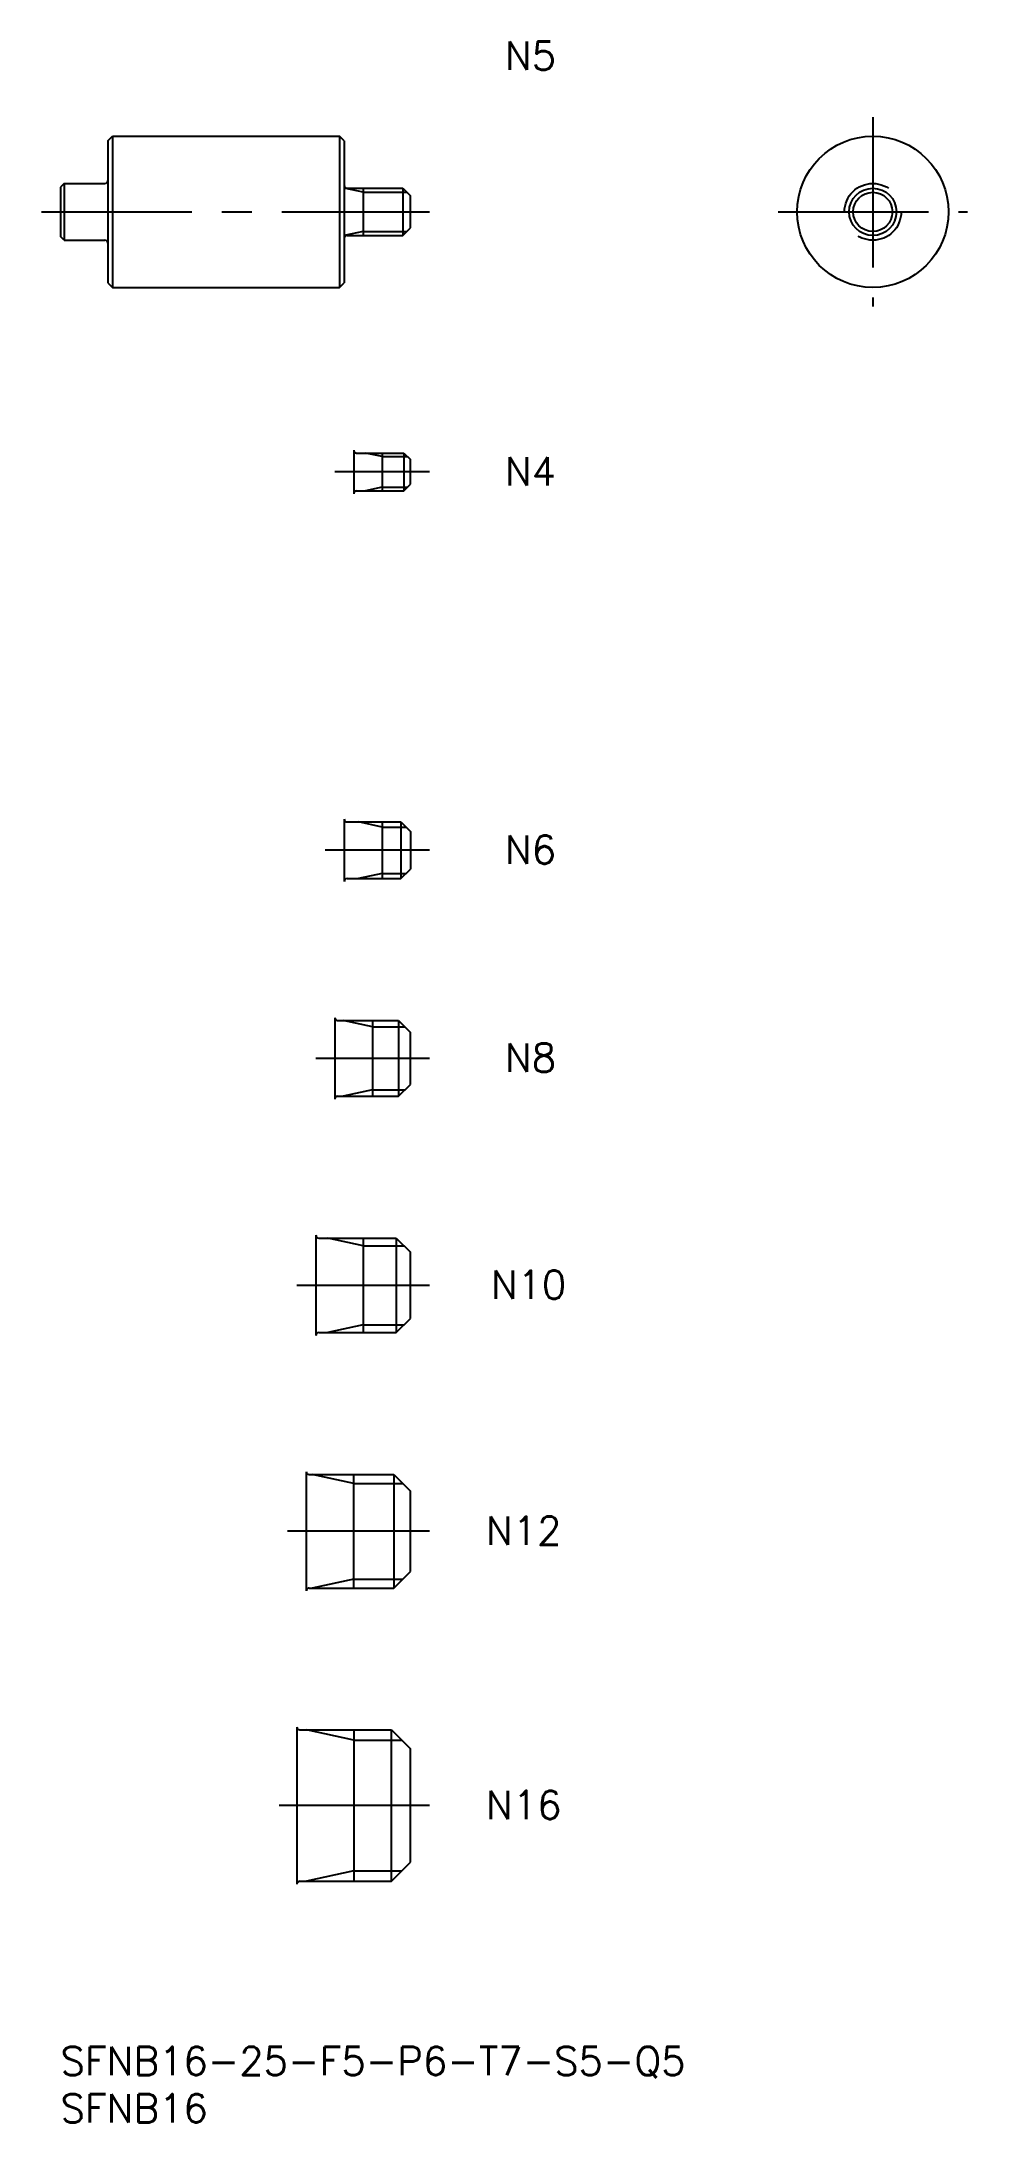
# Model space of a CAD drawing. Extents: x -2 to 96, y -8 to 212.
import ezdxf

# ---------------------------------------------------------------- set-up
doc = ezdxf.new("R2010")
doc.units = 0
doc.header["$LTSCALE"] = 0.5
doc.linetypes.add('CENTER', pattern=[50.8, 31.75, -6.35, 6.35, -6.35])
doc.linetypes.add('DASHED', pattern=[19.05, 12.7, -6.35])
for name, color, linetype in [('MSM_CENTER', 1, 'CENTER'), ('MSM_CONTINUOUS', 7, 'CONTINUOUS'), ('MSM_DASHED', 4, 'DASHED'), ('MSM_NARROW', 5, 'CONTINUOUS'), ('MSM_PART_NUMBER', 7, 'CONTINUOUS')]:
    doc.layers.add(name, color=color, linetype=linetype)
doc.styles.get("Standard").update_dxf_attribs({"font": 'txt.shx', "height": 1, "bigfont": 'bigfont.shx'})

# ---------------------------------------------------------------- blocks, each defined once
blk = doc.blocks.new('*U18')
at = {"layer": 'MSM_PART_NUMBER'}
blk.add_text('SFNB16-25-F5-P6-T7-S5-Q5', height=3, dxfattribs=at).set_placement((0, -3))
blk = doc.blocks.new('*U19')
at = {"layer": 'MSM_PART_NUMBER'}
blk.add_text('SFNB16', height=3, dxfattribs=at).set_placement((0, -8))
blk = doc.blocks.new('*U20')
at = {"layer": 'MSM_PART_NUMBER'}
blk.add_text('N16', height=3, dxfattribs=at).set_placement((45, 24.06))
blk = doc.blocks.new('*U21')
at = {"layer": 'MSM_PART_NUMBER'}
blk.add_text('N12', height=3, dxfattribs=at).set_placement((45, 53.06))
blk = doc.blocks.new('*U22')
at = {"layer": 'MSM_PART_NUMBER'}
blk.add_text('N10', height=3, dxfattribs=at).set_placement((45.5, 79.06))
blk = doc.blocks.new('*U23')
at = {"layer": 'MSM_PART_NUMBER'}
blk.add_text('N8', height=3, dxfattribs=at).set_placement((47, 103.06))
blk = doc.blocks.new('*U24')
at = {"layer": 'MSM_PART_NUMBER'}
blk.add_text('N6', height=3, dxfattribs=at).set_placement((47, 125.06))
blk = doc.blocks.new('*U25')
at = {"layer": 'MSM_PART_NUMBER'}
blk.add_text('N5', height=3, dxfattribs=at).set_placement((47, 209))
blk = doc.blocks.new('*U26')
at = {"layer": 'MSM_PART_NUMBER'}
blk.add_text('N4', height=3, dxfattribs=at).set_placement((47, 165.06))

msp = doc.modelspace()

# ---------------------------------------------------------------- linework, layer by layer
at = {"layer": 'MSM_CENTER'}
for p, q in [((85.89, 204), (85.89, 184)), ((-2, 194), (39, 194)), ((75.89, 194), (95.89, 194)), ((39, 166.5), (29, 166.5)), ((39, 126.5), (28, 126.5)), ((39, 104.5), (27, 104.5)), ((39, 80.5), (25, 80.5)), ((39, 54.5), (24, 54.5)), ((39, 25.5), (23, 25.5))]:
    msp.add_line(p, q, dxfattribs=at)
at = {"layer": 'MSM_CONTINUOUS'}
for p, q in [((5, 201.5), (5.5, 202)), ((5, 201.5), (5, 186.5)), ((5.5, 202), (5.5, 186)), ((5.5, 202), (29.5, 202)), ((29.5, 202), (29.5, 186)), ((30, 201.5), (29.5, 202)), ((30, 201.5), (30, 186.5)), ((0.4, 197), (0, 196.6)), ((0, 196.6), (0, 191.4)), ((0.4, 197), (4.7, 197)), ((0.4, 197), (0.4, 191)), ((30.3, 196.5), (36.2, 196.5)), ((32, 196.5), (32, 191.5)), ((36.2, 196.5), (37, 195.7)), ((36.2, 196.5), (36.2, 191.5)), ((37, 192.3), (37, 195.7)), ((0.4, 191), (0, 191.4)), ((30.3, 191.5), (36.2, 191.5)), ((36.2, 191.5), (37, 192.3)), ((0.4, 191), (4.7, 191)), ((5, 186.5), (5.5, 186)), ((5.5, 186), (29.5, 186)), ((29.5, 186), (30, 186.5)), ((31, 168.8), (31, 164.2)), ((31.3, 168.5), (36.3, 168.5)), ((34, 168.5), (34, 164.5)), ((36.3, 168.5), (37, 167.8)), ((36.3, 168.5), (36.3, 164.5)), ((37, 165.2), (37, 167.8)), ((36.3, 164.5), (37, 165.2)), ((31.3, 164.5), (36.3, 164.5)), ((30, 129.8), (30, 123.2)), ((30.3, 129.5), (36, 129.5)), ((34, 129.5), (34, 123.5)), ((36, 129.5), (37, 128.5)), ((36, 129.5), (36, 123.5)), ((37, 128.5), (37, 124.5)), ((30.3, 123.5), (36, 123.5)), ((36, 123.5), (37, 124.5)), ((29, 108.8), (29, 100.2)), ((29.3, 108.5), (35.75, 108.5)), ((33, 108.5), (33, 100.5)), ((35.75, 108.5), (37, 107.25)), ((35.75, 108.5), (35.75, 100.5)), ((37, 101.75), (37, 107.25)), ((35.75, 100.5), (37, 101.75)), ((29.3, 100.5), (35.75, 100.5)), ((27, 85.8), (27, 75.2)), ((27.3, 85.5), (35.5, 85.5)), ((32, 85.5), (32, 75.5)), ((35.5, 85.5), (37, 84)), ((35.5, 85.5), (35.5, 75.5)), ((37, 77), (37, 84)), ((35.5, 75.5), (37, 77)), ((27.3, 75.5), (35.5, 75.5)), ((26, 48.2), (26, 60.8)), ((26.3, 60.5), (35.25, 60.5)), ((31, 48.5), (31, 60.5)), ((35.25, 60.5), (37, 58.75)), ((35.25, 60.5), (35.25, 48.5)), ((37, 50.25), (37, 58.75)), ((26.3, 48.5), (35.25, 48.5)), ((35.25, 48.5), (37, 50.25)), ((25, 33.8), (25, 17.2)), ((25.3, 33.5), (35, 33.5)), ((31, 33.5), (31, 17.5)), ((35, 33.5), (37, 31.5)), ((35, 17.5), (35, 33.5)), ((37, 19.5), (37, 31.5)), ((35, 17.5), (37, 19.5)), ((25.3, 17.5), (35, 17.5))]:
    msp.add_line(p, q, dxfattribs=at)
for radius in [8, 2.5]:
    msp.add_circle((85.89, 194), radius, dxfattribs=at)
for centre, start, end in [((4.7, 197.3), 270, 0), ((30.3, 196.8), 180, 270), ((30.3, 191.2), 90, 180), ((4.7, 190.7), 0, 90), ((31.3, 168.8), 180, 270), ((31.3, 164.2), 90, 180), ((30.3, 129.8), 180, 270), ((30.3, 123.2), 90, 180), ((29.3, 108.8), 180, 270), ((29.3, 100.2), 90, 180), ((27.3, 85.8), 180, 270), ((27.3, 75.2), 90, 180), ((26.3, 60.8), 180, 270), ((26.3, 48.2), 90, 180), ((25.3, 33.8), 180, 270), ((25.3, 17.2), 90, 180)]:
    msp.add_arc(centre, 0.3, start, end, dxfattribs=at)
at = {"layer": 'MSM_DASHED'}
msp.add_circle((85.89, 194), 3, dxfattribs=at)
at = {"layer": 'MSM_NARROW'}
for p, q in [((32, 196.07), (30, 196.5)), ((32, 196.07), (36.63, 196.07)), ((32, 191.93), (30, 191.5)), ((32, 191.93), (36.63, 191.93)), ((34, 168.12), (32.25, 168.5)), ((34, 168.12), (36.68, 168.12)), ((34, 164.88), (32.25, 164.5)), ((34, 164.88), (36.68, 164.88)), ((34, 128.96), (31.5, 129.5)), ((34, 128.96), (36.54, 128.96)), ((34, 124.04), (31.5, 123.5)), ((34, 124.04), (36.54, 124.04)), ((33, 107.82), (29.87, 108.5)), ((33, 107.82), (36.43, 107.82)), ((33, 101.18), (29.87, 100.5)), ((33, 101.18), (36.43, 101.18)), ((32, 84.69), (28.25, 85.5)), ((32, 84.69), (36.31, 84.69)), ((32, 76.31), (28.25, 75.5)), ((32, 76.31), (36.31, 76.31)), ((31, 59.55), (26.62, 60.5)), ((31, 59.55), (36.2, 59.55)), ((31, 49.45), (26.62, 48.5)), ((31, 49.45), (36.2, 49.45)), ((31, 32.42), (26, 33.5)), ((31, 32.42), (36.08, 32.42)), ((31, 18.58), (26, 17.5)), ((31, 18.58), (36.08, 18.58))]:
    msp.add_line(p, q, dxfattribs=at)
msp.add_circle((85.89, 194), 2.07, dxfattribs=at)

# ---------------------------------------------------------------- block references
at = {"layer": 'MSM_CONTINUOUS'}
for name in ['*U25', '*U26', '*U24', '*U23', '*U22', '*U21', '*U20', '*U18', '*U19']:
    msp.add_blockref(name, (0, 0), dxfattribs=at)

doc.saveas('drawing.dxf')
